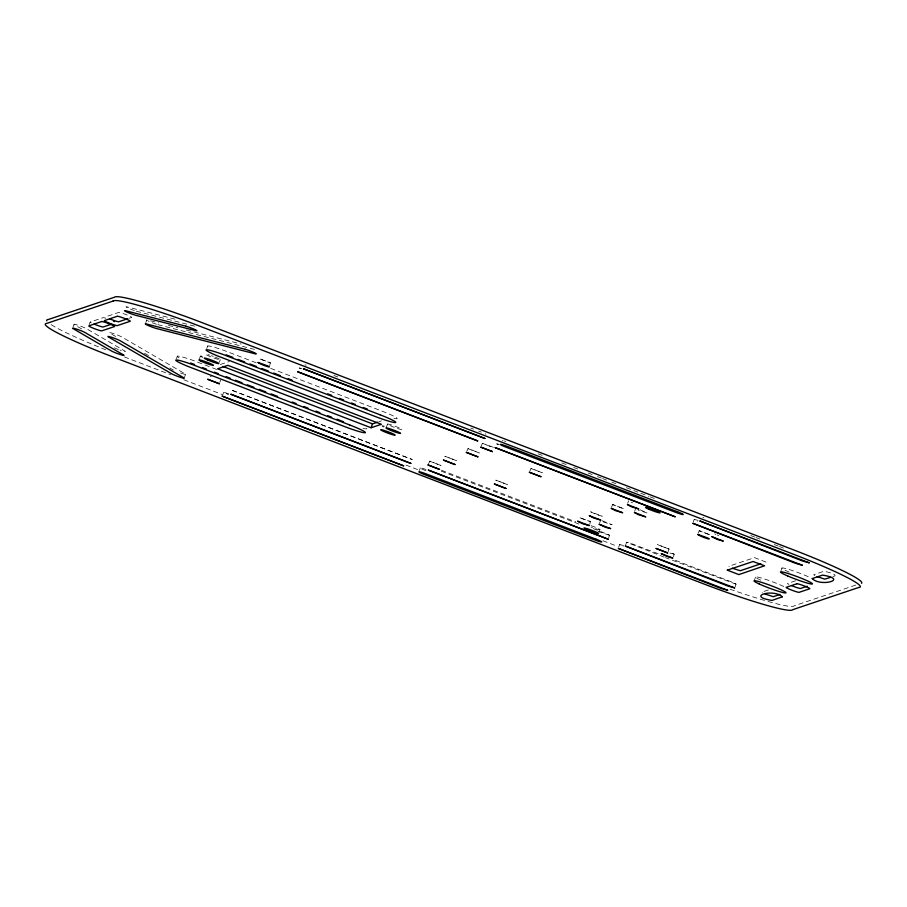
<?xml version="1.0" encoding="UTF-8"?>
<svg xmlns="http://www.w3.org/2000/svg" width="907" height="907" viewBox="0 0 907 907"><rect width="100%" height="100%" fill="white"/><g stroke="black" fill="none" stroke-linecap="round" stroke-linejoin="round"><path stroke-width="0.68" stroke-dasharray="4.54 3.4" d="M228.711 393.683L223.678 392.3L228.643 394.772M429.465 461.107L440.983 465.529L429.861 461.119L428.501 463.681M467.797 448.557L479.315 452.978L468.205 448.557L466.833 451.119M493.465 447.31L482.32 443.319L493.442 447.741M530.822 468.409L542.341 472.83L531.23 468.409L529.858 470.982M735.101 586.761L736.065 584.04L733.865 582.85L674.899 560.118M766.007 562.079L754.499 557.646L728.763 566.308L729.137 566.739M669.071 549.064L657.586 544.631L669.071 549.064L668.108 551.637M623.517 545.47L619.628 544.619L623.188 546.433M625.694 544.733L626.658 542.159L628.347 542.454L659.208 554.098M698.073 520.38L694.218 519.416L697.744 521.344M73.048 326.962L74.011 324.389M89.192 324.661L90.156 322.087M145.823 322.586L146.787 320.012M176.411 358.719L177.375 356.145M184.631 376.802L185.595 374.228M199.461 358.684L200.424 356.111M206.728 348.515L207.692 345.941M219.324 362.278L220.288 359.705M219.777 382.459L220.741 379.886M222.714 394.862L223.678 392.3M269.753 365.646L270.275 362.619L259.175 358.662L270.717 363.072M386.518 426.743L387.482 424.17M419.363 470.484L420.326 467.91M481.368 445.893L482.32 443.319M589.754 524.325L590.446 521.502L579.108 517.5L590.718 521.752M599.572 523.101L600.536 520.527M599.051 532.228L600.003 529.654A7.755 0.658 20.5 0 0 590.706 525.538M611.533 507.126L612.747 504.507L624.118 508.906L612.497 504.553M608.79 537.976L609.334 534.971L590.196 527.398M627.678 503.34L628.63 500.777M618.699 547.08L619.662 544.506M634.662 511.231L635.626 508.657M673.289 556.773L674.252 554.211L669.831 552.034M693.254 521.99L694.218 519.416M698.061 533.259L699.388 530.674L710.566 535.096L699.025 530.686M754.556 579.698L755.508 577.124M781.006 570.639L781.959 568.065M674.252 554.211L668.561 552.669M128.998 318.3L131.572 317.439A7.018 0.601 20.5 0 0 126.084 314.616A7.018 0.601 20.5 0 0 118.624 312.462L105.756 316.792A7.029 0.601 20.5 0 0 106.448 317.348M220.322 364.501L229.335 361.474M378.945 421.732L381.518 420.859M768.365 589.969L761.563 592.169L762.39 592.815M795.62 580.797L787.605 583.496A6.973 0.601 20.5 0 0 788.875 584.437M832.921 576.546C840.46 575.072 826.334 571.569 823.975 571.251L813.681 574.721L814.815 575.56M855.777 585.083L794.169 605.819A84.136 7.188 20.5 0 1 765.735 600.797M304.956 364.943L306.124 365.102M736.065 584.187L665.466 557.635M609.753 535.402L598.03 531.4M175.006 319.162L127.105 306.883A7.029 0.601 20.5 0 0 127.241 307.666A7.029 0.601 20.5 0 0 134.304 310.534M194.552 326.146L137.07 311.407A7.029 0.601 20.5 0 1 135.778 311.022M150.596 320.817L158.827 322.926M168.43 325.398L178.033 327.858M186.275 329.967L241.16 344.036M157.818 324.638L256.613 349.955M602.044 520.675L612.146 524.779L602.429 521.627M702.902 517.364L703.9 517.659M301.85 368.548L299.174 367.925L301.68 369.364M499.326 444.407L496.639 443.784L499.156 445.224M640.251 509.859L647.235 513.033L638.233 510.131M538.146 453.806L542.103 455.325M561.852 462.91L568.44 465.438M573.7 467.468L577.657 468.987M588.189 473.035L592.135 474.542M597.407 476.572L601.352 478.091M602.667 478.59L606.624 480.109M611.885 482.139L615.842 483.658M626.374 487.694L639.537 492.762M640.864 493.261L648.754 496.299M650.081 496.809L656.657 499.338M750.747 535.527L754.669 537.035M755.973 537.545L759.896 539.041M774.272 544.574L778.195 546.071M779.498 546.581L783.421 548.089M333.889 375.487L337.835 377.006M470.835 428.093L473.465 429.102M478.737 431.131L481.368 432.14M256.205 362.8L224.562 350.646A19.863 1.701 20.5 0 0 210.152 348.027M270.717 368.367L381.473 410.916A19.387 1.655 20.5 0 1 393.343 418.15M216.66 369.455L194.245 360.839A19.863 1.701 20.5 0 0 179.835 358.231M441.403 470.234L575.718 521.831M441.335 471.209L579.596 524.314M664.162 557.136L626.612 542.273M124.338 356.905L170.607 374.682M183.826 379.761L222.158 394.488M405.917 465.076L420.451 470.665M602.883 540.742L617.429 546.331M717.256 534.983L718.752 535.561M631.238 502.24L632.61 502.818M714.705 533.883L715.872 534.416M210.288 376.258L211.331 376.756M485.211 433.784L485.959 434.192M115.665 336.474L109.656 332.971A7.029 0.601 20.5 0 1 113.171 333.493A7.029 0.601 20.5 0 1 121.538 336.848L185.289 373.967A7.029 0.601 20.5 0 1 180.266 372.924M144.542 353.277L149.349 356.088M169.802 367.993L173.407 370.09M81.607 328.89L74.317 324.649A7.029 0.601 20.5 0 1 77.832 325.171A7.029 0.601 20.5 0 1 86.199 328.527L125.053 351.156A7.029 0.601 20.5 0 1 120.03 350.113M764.533 600.445A84.136 7.188 20.5 0 1 729.081 588.847M105.824 349.796A84.306 7.199 20.5 0 1 50.27 324.048M156.526 324.252A7.029 0.601 20.5 0 1 147.988 320.897M147.217 320.477A7.029 0.601 20.5 0 1 147.138 319.99M215.14 357.097A7.755 0.658 20.5 0 1 219.188 359.648A7.755 0.658 20.5 0 1 207.714 355.51A7.755 0.658 20.5 0 1 209.596 355.102M211.376 355.691A7.755 0.658 20.5 0 1 213.27 356.372M502.263 440.496A6.973 0.601 20.5 0 1 503.124 440.677M504.337 441.006A6.973 0.601 20.5 0 1 505.823 441.471M789.124 572.113A17.052 1.451 20.5 0 1 785.836 568.576A17.052 1.451 20.5 0 1 809.872 577.476M202.658 357.437A7.755 0.658 20.5 0 1 202.431 356.36M383.74 426.948A7.755 0.658 20.5 0 1 384.795 426.335M118.443 349.535A7.029 0.601 20.5 0 1 114.169 347.766M366.7 428.41A19.387 1.655 20.5 0 1 363.027 428.353M105.926 318.278A7.029 0.601 20.5 0 0 103.217 317.643L90.349 321.974A7.018 0.601 20.5 0 0 91.29 322.835M760.724 580.14A17.052 1.451 20.5 0 1 761.154 577.963A17.052 1.451 20.5 0 1 784.929 587.124M600.003 529.654A7.755 0.658 20.5 0 1 591.024 527.024M425.905 470.699A6.973 0.601 20.5 0 1 420.258 467.978A6.973 0.601 20.5 0 1 425.984 469.475M444.94 456.244L456.459 460.665L444.94 456.244M495.88 480.166L507.387 484.587L495.88 480.166M232.339 390.418L412.277 459.543L232.339 390.418M590.797 511.854L596.591 514.7L602.259 516.23L590.797 511.854M390.067 425.61A7.755 0.658 20.5 0 0 401.88 429.567A7.755 0.658 20.5 0 0 392.209 425.202A7.755 0.658 20.5 0 0 390.067 425.61"/><path stroke-width="1.36" d="M371.065 427.753L381.359 424.283L227.895 365.328L217.601 368.798L371.065 427.753L372.505 423.898L377.652 422.163M111.017 324.355L103.296 326.951A7.018 0.601 20.5 0 1 94.067 324.094M127.717 318.742L118.704 321.77A7.029 0.601 20.5 0 1 109.906 318.935M760.86 563.803L740.282 570.73L732.266 568.213M779.884 594.402L773.331 596.693L764.998 594.006M830.347 577.408L824.803 579.142L817.184 576.614M807.241 586.228L800.564 588.473A6.973 0.601 20.5 0 1 791.55 585.627M226.206 354.841L232.804 357.369M238.076 359.399L244.663 361.927M249.935 363.956L256.534 366.496M261.806 368.514L268.404 371.054M273.676 373.072L280.263 375.611M288.177 378.65L292.133 380.169M327.733 393.842L331.69 395.361M339.603 398.4L343.56 399.919M351.474 402.957L355.431 404.477M363.333 407.515L367.29 409.034M222.975 366.451L372.505 423.898M190.617 363.015L194.574 364.535M202.488 367.573L206.445 369.092M214.347 372.131L218.304 373.65M226.217 376.688L230.174 378.208M235.446 380.237L242.044 382.765M247.316 384.795L253.915 387.334M259.187 389.352L265.774 391.892M271.046 393.91L277.644 396.45M292.145 402.016L296.101 403.536M304.015 406.574L307.972 408.093M315.885 411.132L319.842 412.651M327.744 415.701L331.701 417.22M336.985 419.238L343.572 421.778M861.469 583.303A84.136 7.188 20.5 0 0 793.648 549.903L194.801 319.854A84.306 7.199 20.5 0 0 114.475 297.235L48.366 319.491A84.306 7.199 20.5 0 0 46.79 320.84M113.42 321.067A7.029 0.601 20.5 0 1 114.588 321.611M222.226 396.155L403.615 465.835L222.226 396.155M303.505 368.798L484.894 438.478L303.505 368.798M428.025 464.962L439.532 469.395L428.025 464.962M443.5 460.098L455.019 464.531L443.5 460.098M466.357 452.412L477.876 456.833L466.357 452.412M480.88 447.174L492.399 451.595L480.88 447.174M494.428 484.021L505.947 488.454L494.428 484.021M529.382 472.264L540.901 476.685L529.382 472.264M727.323 570.163L738.842 574.596L764.578 565.787L753.048 561.512L727.323 570.163M727.641 590.253L721.076 588.45L618.223 548.372L727.641 590.253M734.625 587.895L728.072 586.092L625.218 546.014L734.625 587.895M782.31 596.806L772.004 600.423C745.373 596.205 773.648 588.405 782.31 596.806M802.185 565.163L795.632 563.36L692.767 523.282L802.185 565.163M809.18 562.805L802.616 561.014L699.762 520.924L809.18 562.805M812.241 578.575C820.472 587.26 849.349 579.335 822.536 575.117L812.241 578.575M230.9 394.273L410.837 463.398L230.9 394.273M297.723 371.779L477.672 440.904L297.723 371.779M428.365 470.132L608.314 539.257L428.365 470.132M495.199 447.639L675.137 516.763L495.199 447.639M207.816 379.307L219.301 383.752L207.816 379.307M656.146 548.486L667.631 552.919L656.146 548.486M577.793 521.253L582.237 523.577L589.278 525.607L577.793 521.253M599.221 524.28L605.173 527.182L610.706 528.634L599.221 524.28M589.357 515.72L593.632 517.988L600.819 520.085L589.357 515.72M661.35 553.689L667.121 556.524L672.813 558.066L661.35 553.689M113.035 301.09L46.926 323.346A84.306 7.199 20.5 0 0 104.384 353.651L703.231 583.7A84.136 7.188 20.5 0 0 792.729 609.674L858.362 587.589A84.136 7.188 20.5 0 0 792.208 553.758L193.361 323.708A84.306 7.199 20.5 0 0 113.035 301.09M101.765 321.509L88.909 325.84A7.018 0.601 20.5 0 0 94.396 328.651A7.018 0.601 20.5 0 0 101.856 330.817L114.724 326.486A7.029 0.601 20.5 0 0 109.044 323.731A7.029 0.601 20.5 0 0 101.765 321.509M117.173 316.316L104.305 320.647A7.029 0.601 20.5 0 0 109.996 323.402A7.029 0.601 20.5 0 0 117.264 325.624L130.132 321.293A7.018 0.601 20.5 0 0 124.644 318.47A7.018 0.601 20.5 0 0 117.173 316.316M796.856 583.757L786.165 587.351A6.973 0.601 20.5 0 0 791.754 590.14A6.973 0.601 20.5 0 0 799.124 592.328L809.815 588.734A6.973 0.601 20.5 0 0 804.226 585.945A6.973 0.601 20.5 0 0 796.856 583.757M711.938 536.695L717.312 539.427L723.31 541.094L711.938 536.695M611.307 508.362L615.161 510.494L622.678 512.761L611.307 508.362M627.485 504.587L631.159 506.673L638.8 508.997L627.485 504.587M634.469 512.478L638.154 514.564L645.784 516.888L634.469 512.478M258.098 362.505C264.232 366.757 280.172 369.852 258.098 362.505M697.948 534.529C704.081 538.781 720.022 541.876 697.948 534.529M185.878 326.18L125.654 310.75A7.029 0.601 20.5 0 0 126.878 312.042A7.029 0.601 20.5 0 0 135.619 315.262L195.844 330.704A7.029 0.601 20.5 0 0 194.62 329.411A7.029 0.601 20.5 0 0 185.878 326.18M245.207 349.297L146.412 323.969A7.029 0.601 20.5 0 0 147.626 325.273A7.029 0.601 20.5 0 0 156.378 328.493L255.173 353.821A7.029 0.601 20.5 0 0 253.949 352.517A7.029 0.601 20.5 0 0 245.207 349.297M677.608 511.786L507.739 446.539A6.973 0.601 20.5 0 0 500.369 444.351A6.973 0.601 20.5 0 0 505.959 447.14L675.817 512.387A6.973 0.601 20.5 0 0 683.186 514.575A6.973 0.601 20.5 0 0 677.608 511.786M380.033 414.771L223.122 354.501A19.863 1.701 20.5 0 0 206.252 349.796A19.863 1.701 20.5 0 0 218.168 356.168L375.079 416.438A19.387 1.655 20.5 0 0 395.554 422.526A19.387 1.655 20.5 0 0 380.033 414.771M349.717 424.975L192.806 364.705A19.863 1.701 20.5 0 0 175.935 360A19.863 1.701 20.5 0 0 187.862 366.371L344.762 426.641A19.387 1.655 20.5 0 0 365.238 432.718A19.387 1.655 20.5 0 0 349.717 424.975M596.114 539.212L426.245 473.964A6.973 0.601 20.5 0 0 418.875 471.776A6.973 0.601 20.5 0 0 424.465 474.565L594.334 539.812A6.973 0.601 20.5 0 0 601.704 542.001A6.973 0.601 20.5 0 0 596.114 539.212M183.849 377.822L120.098 340.703A7.029 0.601 20.5 0 0 111.731 337.347A7.029 0.601 20.5 0 0 108.216 336.826L171.967 373.945A7.029 0.601 20.5 0 0 180.334 377.301A7.029 0.601 20.5 0 0 183.849 377.822M123.613 355.011L84.759 332.381A7.029 0.601 20.5 0 0 76.392 329.037A7.029 0.601 20.5 0 0 72.877 328.504L111.731 351.134A7.029 0.601 20.5 0 0 120.098 354.49A7.029 0.601 20.5 0 0 123.613 355.011M383.684 431.437A7.755 0.658 20.5 0 0 395.157 435.19A7.755 0.658 20.5 0 0 384.965 430.7A7.755 0.658 20.5 0 0 383.684 431.437M201.218 361.292A7.755 0.658 20.5 0 0 213.304 365.43A7.755 0.658 20.5 0 0 204.211 361.213A7.755 0.658 20.5 0 0 201.218 361.292M586.285 529.484A7.755 0.658 20.5 0 0 598.359 533.622A7.755 0.658 20.5 0 0 589.267 529.393A7.755 0.658 20.5 0 0 586.285 529.484M759.284 583.995A17.052 1.451 20.5 0 0 785.655 592.951A17.052 1.451 20.5 0 0 765.179 583.552A17.052 1.451 20.5 0 0 759.284 583.995M388.627 429.465A7.755 0.658 20.5 0 0 400.429 433.421A7.755 0.658 20.5 0 0 390.77 429.056A7.755 0.658 20.5 0 0 388.627 429.465M207.737 360.022A7.755 0.658 20.5 0 0 218.848 363.56A7.755 0.658 20.5 0 0 208.156 358.957A7.755 0.658 20.5 0 0 207.737 360.022M649.038 509.281A7.755 0.658 20.5 0 0 660.137 512.829A7.755 0.658 20.5 0 0 649.469 508.215A7.755 0.658 20.5 0 0 649.038 509.281M787.684 575.968A17.052 1.451 20.5 0 0 812.434 583.938A17.052 1.451 20.5 0 0 789.317 573.893A17.052 1.451 20.5 0 0 787.684 575.968"/></g></svg>
